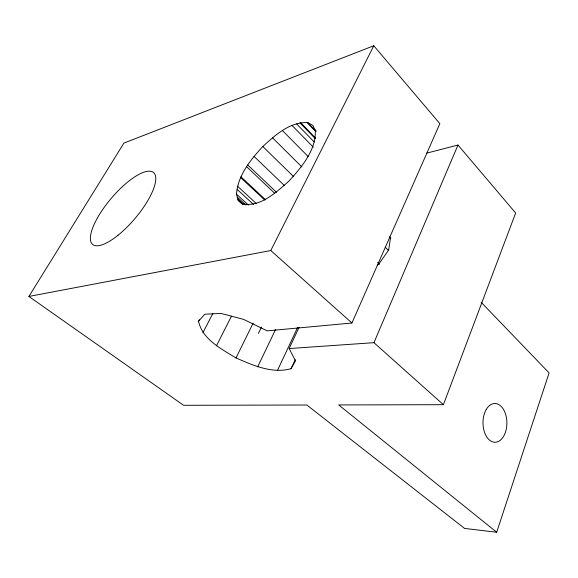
<?xml version="1.0" encoding="UTF-8"?>
<svg xmlns="http://www.w3.org/2000/svg" width="578" height="578" viewBox="0 0 578 578"><rect width="100%" height="100%" fill="white"/><g stroke="black" fill="none" stroke-linecap="round" stroke-linejoin="round"><path stroke-width="0.87" d="M236.518 194.179C237.768 175.358 250.57 159.846 262.809 146.501C275.222 135.209 289.788 121.727 307.734 122.623L312.792 125.361L315.357 130.794C315.841 150.793 301.441 167.288 288.769 181.261C276.067 192.344 260.642 207.336 242.334 203.947L238.136 200.263L236.518 194.179L248.468 205.118M390.569 237.276L388.683 250.007L378.669 264.269L377.261 265.273M299.072 327.358L289.152 348.556L295.51 360.86L291.023 368.706C272.036 373.973 253.164 365.31 235.99 357.963C221.287 348.794 202.755 339.727 198.5 321.332L204.778 314.237L220.984 313.413L243.641 319.403L267.18 330.862L351.93 323.001L439.858 123.663L373.778 45.756L123.894 143.106L28.9 296.449L183.566 405.294L306.846 405.012L464.546 528.415L496.69 532.244L549.1 372.911L481.127 302.258M496.69 532.244L338.701 404.94L443.398 404.694L515.648 213.015L457.986 145.035L426.571 153.17M289.152 348.556L373.959 342.675L457.986 145.035M291.023 368.706L295.192 359.697M277.339 370.729L297.627 327.43M257.665 366.835L275.634 329.381M258.373 333.441L261.538 326.953M235.99 357.963L253.142 323.16M28.9 296.449L270.793 250.534L373.778 45.756M216.439 345.839L231.489 316.115M202.914 332.74L212.827 313.551M198.5 321.332L199.331 319.728M270.793 250.534L351.93 323.001M373.959 342.675L443.398 404.694M238.136 200.263L242.753 204.468M237.305 197.134L245.975 205.053M237.861 199.237L243.121 204.027M237.103 189.367L253.598 204.533M237.493 186.174L256.538 203.745M240.643 177.562L264.71 200.002M240.932 176.789L265.62 199.829M246.553 166.637L274.702 193.283M247.752 164.983L276.515 192.279M254.002 156.335L284.492 185.654M377.644 262.405L379.558 264.269M262.809 146.501L293.718 176.716M272.462 137.716L301.926 166.991M385.288 247.254L388.452 250.411M389.536 236.799L390.807 238.078M282.382 130.52L308.11 156.465M291.969 125.375L313.298 147.166M296.63 123.909L314.222 141.978M300.618 122.659L315.451 137.969M299.982 122.854L315.429 138.785M314.808 129.624L316.043 130.91M307.734 122.623L315.812 131.011M307.229 122.623L315.92 131.647M118.028 235.253A47.114 15.577 -49.7 0 0 153.589 172.576A47.114 15.577 -49.7 0 0 97.624 217.595A47.114 15.577 -49.7 0 0 118.028 235.253M486.279 409.397A19.392 11.95 89.6 0 0 492.131 441.686A19.392 11.95 89.6 0 0 506.4 417.518A19.392 11.95 89.6 0 0 486.279 409.397"/></g></svg>
